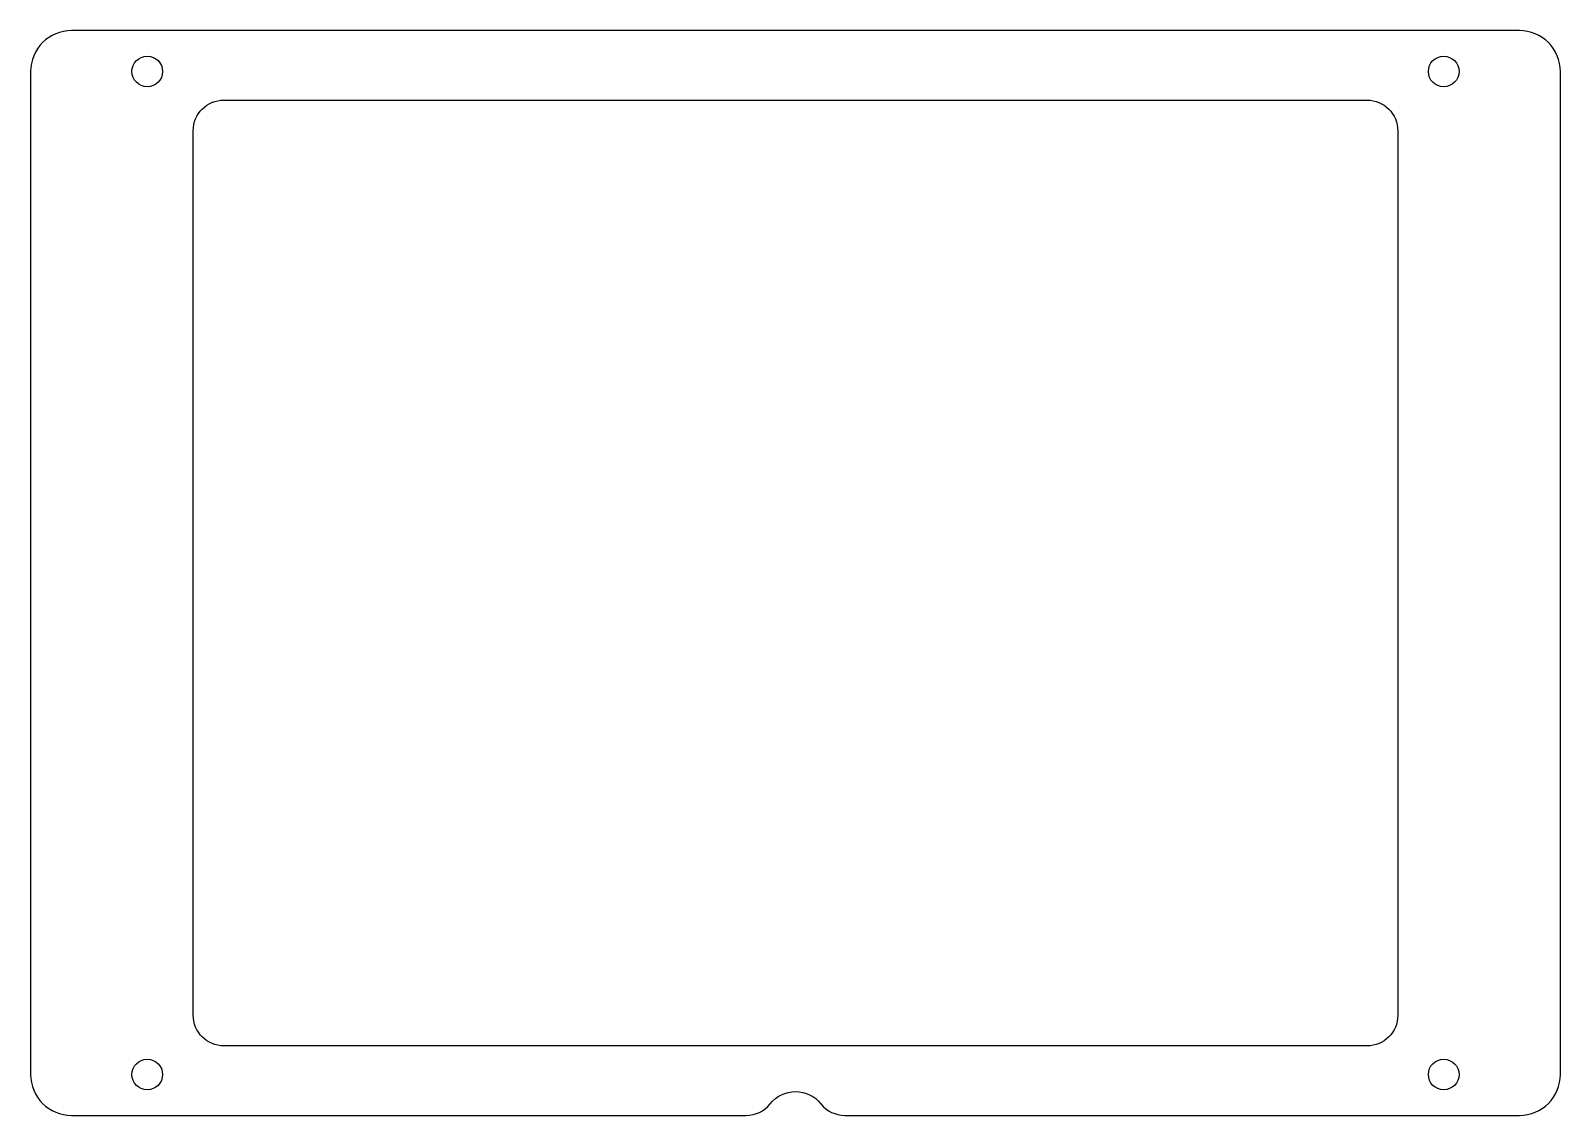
# Model space of a CAD drawing. Header units: millimetres. Extents: x -11 to 138, y -4 to 102.
import ezdxf

# ---------------------------------------------------------------- set-up
doc = ezdxf.new("R2010")
doc.units = ezdxf.units.MM
doc.header["$MEASUREMENT"] = 0
doc.layers.add('LAYER G', color=7, linetype='Continuous')

msp = doc.modelspace()

# ---------------------------------------------------------------- linework, layer by layer
at = {"layer": 'LAYER G', "color": 5}
msp.add_lwpolyline([(138.43, 78.4), (138.43, 98.2, 0.414214), (134.43, 102.2), (-7.43, 102.2, 0.414214), (-11.43, 98.2), (-11.43, 0, 0.414214), (-7.43, -4), (58.67, -4, 0.228587), (61.02, -2.87, -0.482378), (65.99, -2.87, 0.228587), (68.33, -4), (134.43, -4, 0.414214), (138.43, 0)], format="xyb", close=True, dxfattribs=at)
at = {"layer": 'LAYER G', "color": 1}
msp.add_lwpolyline([(122.5, 57.4), (122.5, 5.8, -0.414213), (119.5, 2.8), (7.5, 2.8, -0.414214), (4.5, 5.8), (4.5, 92.4, -0.414213), (7.5, 95.4), (119.5, 95.4, -0.414214), (122.5, 92.4)], format="xyb", close=True, dxfattribs=at)
for centre in [(0, 98.2), (127, 98.2), (0, 0), (127, 0)]:
    msp.add_circle(centre, 1.5, dxfattribs=at)

doc.saveas('drawing.dxf')
